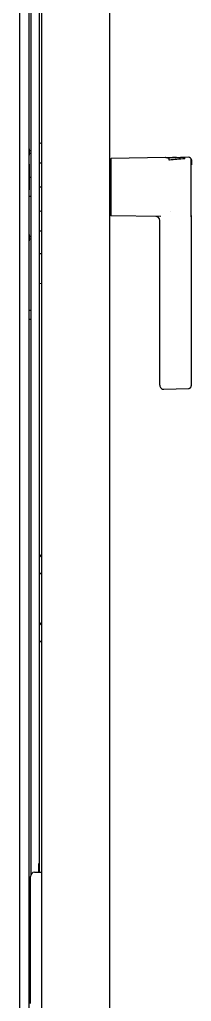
# Model space of a CAD drawing. Header units: millimetres. Extents: x 2482 to 7241, y 2335 to 6851.
# Drawn here: x 7115 to 7241, y 4084 to 4806 of the extents above; entities that cross this region are included whole.
import ezdxf

# ---------------------------------------------------------------- set-up
doc = ezdxf.new("R2010")
doc.units = ezdxf.units.MM
doc.header["$LTSCALE"] = 669.9
doc.layers.get('0').update_dxf_attribs({"linetype": 'CONTINUOUS'})
for name, color, linetype in [('02___PRT_ALL_AXES', 7, 'CONTINUOUS'), ('ASSI', 7, 'CONTINUOUS'), ('GEOM', 7, 'CONTINUOUS')]:
    doc.layers.add(name, color=color, linetype=linetype)

msp = doc.modelspace()

# ---------------------------------------------------------------- linework, layer by layer
at = {"color": 7, "linetype": 'Continuous'}
for p, q in [((7130.97, 5500.37), (7130.97, 3865.37)), ((7180.97, 5500.37), (7180.97, 3865.37)), ((7121.87, 3959.62), (7121.87, 5426.12)), ((7122.06, 4711.2), (7122.08, 4711.2)), ((7122.06, 4709.2), (7122.41, 4709.2)), ((7122.41, 4708.2), (7122.06, 4708.2)), ((7122.41, 4709.63), (7122.41, 4709.7)), ((7122.41, 4707.77), (7122.41, 4707.79)), ((7122.22, 4699.87), (7121.87, 4699.86)), ((7122.08, 4706.2), (7122.06, 4706.2)), ((7122.22, 4680.87), (7122.22, 4699.87)), ((7181.26, 4703.39), (7180.97, 4703.38)), ((7181.77, 4697.51), (7181.77, 4702.89)), ((7182.07, 4703.52), (7182.07, 4662.21)), ((7222.16, 4704.54), (7182.41, 4703.87)), ((7236.17, 4704.77), (7233.28, 4704.72)), ((7236.4, 4703.68), (7236.41, 4704.58)), ((7181.77, 4696.29), (7181.77, 4669.45)), ((7123.47, 4689.87), (7122.22, 4689.87)), ((7121.87, 4680.9), (7122.22, 4680.87)), ((7130.72, 4682.87), (7130.43, 4682.87)), ((7123.47, 4675.87), (7121.87, 4675.87)), ((7181.77, 4668.22), (7181.77, 4662.85)), ((7180.97, 4662.35), (7181.26, 4662.35)), ((7218.81, 4661.26), (7182.41, 4661.86)), ((7218.05, 4537.23), (7218.05, 4658.32)), ((7122.06, 4648.2), (7122.08, 4648.2)), ((7122.06, 4646.2), (7122.41, 4646.2)), ((7122.41, 4645.2), (7122.06, 4645.2)), ((7122.08, 4643.2), (7122.06, 4643.2)), ((7122.41, 4646.63), (7122.41, 4646.7)), ((7122.41, 4644.77), (7122.41, 4644.79)), ((7121.87, 4607.37), (7121.96, 4607.37)), ((7121.96, 4606.37), (7121.87, 4606.37)), ((7121.97, 4606.3), (7121.96, 4606.37)), ((7121.97, 4607.44), (7121.97, 4607.46)), ((7121.87, 4537.37), (7121.96, 4537.37)), ((7121.96, 4536.37), (7121.87, 4536.37)), ((7121.97, 4536.3), (7121.96, 4536.37)), ((7121.97, 4537.44), (7121.97, 4537.46))]:
    msp.add_line(p, q, dxfattribs=at)
for centre, radius, start, end in [((7115.47, 4708.9), 7, 19.18209, 23.86313), ((7115.45, 4708.89), 7.01, 17.69488, 19.25902), ((7114.91, 4708.7), 7.17, 1.32939, 3.99594), ((7114.91, 4708.7), 7.17, 356.00406, 358.67061), ((7114.89, 4708.7), 7.18, 358.66967, 1.33033), ((7115.44, 4708.89), 7.01, 16.13811, 17.69478), ((7115.44, 4708.51), 7.01, 342.30522, 343.86189), ((7115.44, 4708.88), 7.02, 15.85444, 16.1382), ((7115.44, 4708.51), 7.02, 343.8618, 344.14556), ((7115.43, 4708.88), 7.02, 14.58157, 15.85431), ((7115.43, 4708.51), 7.02, 344.14569, 345.41843), ((7115.43, 4708.88), 7.03, 14.01369, 14.58162), ((7115.43, 4708.51), 7.03, 345.41838, 345.98631), ((7115.42, 4708.88), 7.04, 13.01866, 14.01362), ((7115.42, 4708.52), 7.04, 345.98638, 346.98134), ((7115.41, 4708.88), 7.04, 12.287, 13.01866), ((7115.41, 4708.52), 7.04, 346.98134, 347.713), ((7115.4, 4708.87), 7.05, 11.44546, 12.28698), ((7115.4, 4708.52), 7.05, 347.71302, 348.55454), ((7115.39, 4708.87), 7.07, 10.59133, 11.44536), ((7115.39, 4708.52), 7.07, 348.55464, 349.40867), ((7115.37, 4708.87), 7.09, 9.86839, 10.59138), ((7115.37, 4708.53), 7.09, 349.40862, 350.13161), ((7115.35, 4708.86), 7.11, 8.85377, 9.86809), ((7115.35, 4708.53), 7.11, 350.13191, 351.14623), ((7115.32, 4708.86), 7.14, 8.29808, 8.85405), ((7115.32, 4708.53), 7.14, 351.14595, 351.70192), ((7115.26, 4708.85), 7.19, 6.74647, 8.2965), ((7115.26, 4708.54), 7.19, 351.70349, 353.25353), ((7118.2, 4709.45), 4.21, 2.11565, 2.42479), ((7118.18, 4709.45), 4.24, 1.47673, 2.11535), ((7118.16, 4709.45), 4.26, 1.09105, 1.47704), ((7118.14, 4709.45), 4.27, 0.53586, 1.09096), ((7118.13, 4709.45), 4.28, 0.10292, 0.53602), ((7118.13, 4709.45), 4.28, 359.59321, 0.10291), ((7118.14, 4709.45), 4.27, 359.10772, 359.59333), ((7118.15, 4709.45), 4.26, 358.63614, 359.10771), ((7118.17, 4709.45), 4.24, 358.05157, 358.63635), ((7118.19, 4709.45), 4.22, 357.64871, 358.05141), ((7118.23, 4709.44), 4.18, 356.6155, 357.64984), ((7118.23, 4707.95), 4.18, 2.35017, 3.38449), ((7118.19, 4707.95), 4.22, 1.94857, 2.3513), ((7118.17, 4707.95), 4.24, 1.36368, 1.94839), ((7118.15, 4707.95), 4.26, 0.89225, 1.36389), ((7118.14, 4707.95), 4.27, 0.40671, 0.89224), ((7118.13, 4707.95), 4.28, 359.46402, 0.40683), ((7118.14, 4707.95), 4.27, 358.90901, 359.46417), ((7118.16, 4707.95), 4.26, 358.52298, 358.90893), ((7118.18, 4707.95), 4.24, 357.88464, 358.52329), ((7118.24, 4707.94), 4.18, 356.61533, 357.57623), ((7115.47, 4708.5), 7, 336.13687, 340.81791), ((7115.45, 4708.51), 7.01, 340.74098, 342.30512), ((7181.27, 4702.89), 0.5, 0, 90.5), ((7182.42, 4703.52), 0.35, 90.95484, 180), ((7562.7, 428.41), 4287.7, 94.36458, 94.51678), ((7130.72, 4683.12), 0.25, 270, 360), ((7130.72, 4682.62), 0.25, 0, 90), ((7181.27, 4662.85), 0.5, 269.5, 360), ((7182.42, 4662.21), 0.35, 180.00719, 269.04528), ((7115.47, 4645.9), 7, 19.18209, 23.86313), ((7115.47, 4645.5), 7, 336.13687, 340.81791), ((7115.45, 4645.89), 7.01, 17.69488, 19.25902), ((7114.91, 4645.7), 7.17, 1.32939, 3.99594), ((7114.91, 4645.7), 7.17, 356.00406, 358.67061), ((7115.45, 4645.51), 7.01, 340.74098, 342.30512), ((7114.89, 4645.7), 7.18, 358.66967, 1.33033), ((7115.44, 4645.89), 7.01, 16.13811, 17.69478), ((7115.44, 4645.51), 7.01, 342.30522, 343.86189), ((7115.44, 4645.88), 7.02, 15.85444, 16.1382), ((7115.44, 4645.51), 7.02, 343.8618, 344.14556), ((7115.43, 4645.88), 7.02, 14.58157, 15.85431), ((7115.43, 4645.51), 7.02, 344.14569, 345.41843), ((7115.43, 4645.88), 7.03, 14.01369, 14.58162), ((7115.43, 4645.51), 7.03, 345.41838, 345.98631), ((7115.42, 4645.88), 7.04, 13.01866, 14.01362), ((7115.42, 4645.52), 7.04, 345.98638, 346.98134), ((7115.41, 4645.88), 7.04, 12.287, 13.01866), ((7115.41, 4645.52), 7.04, 346.98134, 347.713), ((7115.4, 4645.87), 7.05, 11.44546, 12.28698), ((7115.4, 4645.52), 7.05, 347.71302, 348.55454), ((7115.39, 4645.87), 7.07, 10.59133, 11.44536), ((7115.39, 4645.52), 7.07, 348.55464, 349.40867), ((7115.37, 4645.87), 7.09, 9.86839, 10.59138), ((7115.37, 4645.53), 7.09, 349.40862, 350.13161), ((7115.35, 4645.86), 7.11, 8.85377, 9.86809), ((7115.35, 4645.53), 7.11, 350.13191, 351.14623), ((7115.32, 4645.86), 7.14, 8.29808, 8.85405), ((7115.32, 4645.53), 7.14, 351.14595, 351.70192), ((7115.26, 4645.85), 7.19, 6.74647, 8.2965), ((7115.26, 4645.54), 7.19, 351.70349, 353.25353), ((7118.2, 4646.45), 4.21, 2.11565, 2.42479), ((7118.18, 4646.45), 4.24, 1.47673, 2.11535), ((7118.16, 4646.45), 4.26, 1.09105, 1.47704), ((7118.14, 4646.45), 4.27, 0.53586, 1.09096), ((7118.13, 4646.45), 4.28, 0.10292, 0.53602), ((7118.13, 4646.45), 4.28, 359.59321, 0.10291), ((7118.14, 4646.45), 4.27, 359.10772, 359.59333), ((7118.15, 4646.45), 4.26, 358.63614, 359.10771), ((7118.17, 4646.45), 4.24, 358.05157, 358.63635), ((7118.19, 4646.45), 4.22, 357.64871, 358.05141), ((7118.23, 4646.44), 4.18, 356.6155, 357.64984), ((7118.23, 4644.95), 4.18, 2.35017, 3.38449), ((7118.19, 4644.95), 4.22, 1.94857, 2.3513), ((7118.17, 4644.95), 4.24, 1.36369, 1.94839), ((7118.15, 4644.95), 4.26, 0.89225, 1.36389), ((7118.14, 4644.95), 4.27, 0.40671, 0.89224), ((7118.13, 4644.95), 4.28, 359.46402, 0.40683), ((7118.14, 4644.95), 4.27, 358.90901, 359.46417), ((7118.16, 4644.95), 4.26, 358.52298, 358.90893), ((7118.18, 4644.95), 4.24, 357.88464, 358.52329), ((7118.24, 4644.94), 4.18, 356.61533, 357.57623), ((7117.42, 4606.71), 4.68, 17.37728, 18.48858), ((7117.42, 4607.03), 4.68, 341.51151, 342.62272), ((7117.44, 4606.71), 4.67, 16.39488, 17.37721), ((7117.44, 4607.02), 4.67, 342.62279, 343.60512), ((7117.47, 4606.72), 4.64, 14.31758, 16.39637), ((7117.47, 4607.01), 4.64, 343.60363, 345.68242), ((7119.97, 4607.61), 2.01, 5.14015, 7.27441), ((7119.97, 4607.62), 2.01, 352.72591, 354.7415), ((7119.97, 4606.12), 2.01, 352.72561, 354.85983), ((7120, 4607.62), 1.98, 4.28564, 5.13722), ((7120.01, 4607.62), 1.97, 3.02327, 4.28605), ((7120.01, 4607.62), 1.97, 355.39839, 356.78335), ((7119.99, 4606.12), 1.98, 4.60089, 5.25577), ((7120.01, 4606.12), 1.97, 3.21662, 4.60163), ((7120.01, 4606.12), 1.97, 355.71401, 356.97666), ((7120, 4606.12), 1.98, 354.86273, 355.7144), ((7120.02, 4607.62), 1.96, 1.9964, 3.02281), ((7120.03, 4607.62), 1.95, 0.92609, 1.9964), ((7120.03, 4607.62), 1.95, 358.84585, 0.92584), ((7120.02, 4607.62), 1.96, 357.62334, 358.84551), ((7120.02, 4607.62), 1.96, 356.78408, 357.62353), ((7120.02, 4606.12), 1.96, 2.37651, 3.21588), ((7120.02, 4606.12), 1.95, 1.15443, 2.37672), ((7120.03, 4606.12), 1.95, 359.07408, 1.15408), ((7120.02, 4606.12), 1.95, 358.00368, 359.07383), ((7120.02, 4606.12), 1.96, 356.97713, 358.00368), ((7117.42, 4536.71), 4.68, 17.37728, 18.48858), ((7117.42, 4537.03), 4.68, 341.51151, 342.62272), ((7117.44, 4536.71), 4.67, 16.39488, 17.37721), ((7117.44, 4537.02), 4.67, 342.62279, 343.60512), ((7117.47, 4536.72), 4.64, 14.31758, 16.39637), ((7117.47, 4537.01), 4.64, 343.60363, 345.68242), ((7119.97, 4537.61), 2.01, 5.14015, 7.27441), ((7119.97, 4537.62), 2.01, 352.72591, 354.7415), ((7119.97, 4536.12), 2.01, 352.72561, 354.85983), ((7120, 4537.62), 1.98, 4.28564, 5.13722), ((7120.01, 4537.62), 1.97, 3.02327, 4.28605), ((7120.01, 4537.62), 1.97, 355.39839, 356.78335), ((7119.99, 4536.12), 1.98, 4.60089, 5.25577), ((7120.01, 4536.12), 1.97, 3.21662, 4.60163), ((7120.01, 4536.12), 1.97, 355.71401, 356.97666), ((7120, 4536.12), 1.98, 354.86273, 355.7144), ((7120.02, 4537.62), 1.96, 1.9964, 3.02281), ((7120.03, 4537.62), 1.95, 0.92609, 1.9964), ((7120.03, 4537.62), 1.95, 358.84585, 0.92584), ((7120.02, 4537.62), 1.96, 357.62334, 358.84551), ((7120.02, 4537.62), 1.96, 356.78408, 357.62353), ((7120.02, 4536.12), 1.96, 2.37651, 3.21588), ((7120.02, 4536.12), 1.95, 1.15443, 2.37672), ((7120.03, 4536.12), 1.95, 359.07408, 1.15408), ((7120.02, 4536.12), 1.95, 358.00368, 359.07383), ((7120.02, 4536.12), 1.96, 356.97713, 358.00368)]:
    msp.add_arc(centre, radius, start, end, dxfattribs=at)
msp.add_open_spline([(7236.69, 4704.78), (7236.61, 4704.78), (7236.5, 4704.7), (7236.43, 4704.61), (7236.41, 4704.58)], degree=3, knots=[0, 0, 0, 0, 0.677745, 1, 1, 1, 1], dxfattribs=at)
at = {"layer": '02___PRT_ALL_AXES', "color": 7, "linetype": 'Continuous'}
for p, q in [((7123.47, 4689.87), (7122.22, 4689.87)), ((7123.47, 4675.87), (7121.87, 4675.87))]:
    msp.add_line(p, q, dxfattribs=at)
at = {"layer": 'ASSI', "color": 7, "linetype": 'Continuous'}
for p, q in [((7130.97, 4715.37), (7130.83, 4715.37)), ((7130.97, 4700.37), (7130.83, 4700.37)), ((7182.07, 4697.77), (7181.77, 4697.77)), ((7182.07, 4693.77), (7181.77, 4693.77)), ((7182.07, 4671.96), (7181.77, 4671.96)), ((7130.97, 4665.37), (7130.83, 4665.37)), ((7182.07, 4667.96), (7181.77, 4667.96)), ((7130.97, 4650.37), (7130.83, 4650.37)), ((7123.47, 4592.12), (7121.87, 4592.12)), ((7123.47, 4585.62), (7121.87, 4585.62))]:
    msp.add_line(p, q, dxfattribs=at)
for centre, start, end in [((7140.12, 4405.37), 150.13668, 152.54013), ((7140.12, 4405.37), 207.45616, 209.86331), ((7140.12, 4355.37), 150.13668, 152.54013), ((7140.12, 4355.37), 207.45616, 209.86331)]:
    msp.add_arc(centre, 12, start, end, dxfattribs=at)
at = {"layer": 'GEOM', "linetype": 'Continuous'}
msp.add_line((7114.97, 5499.77), (7114.97, 3837.47), dxfattribs=at)
at = {"layer": 'GEOM', "color": 7, "linetype": 'Continuous'}
for p, q in [((7123.47, 4177.62), (7123.47, 5374.31)), ((7129.47, 4179.07), (7129.47, 5342.37)), ((7130.83, 4700.37), (7130.97, 4700.37)), ((7222.67, 4704.54), (7227.3, 4704.62)), ((7225.04, 4702.8), (7225.04, 4703.52)), ((7225.09, 4702.8), (7225.1, 4703.24)), ((7227.7, 4704.63), (7229.89, 4704.66)), ((7230.36, 4704.67), (7233.28, 4704.72)), ((7239.21, 4704.82), (7236.17, 4704.77)), ((7239.24, 4704.82), (7239.23, 4704.82)), ((7241.24, 4661.92), (7241.24, 4699.25)), ((7241.25, 4699.25), (7241.25, 4702.82)), ((7241.3, 4701.87), (7241.25, 4701.87)), ((7241.28, 4702.87), (7241.3, 4701.87)), ((7241.3, 4701.87), (7241.28, 4699.36)), ((7130.43, 4682.87), (7129.47, 4682.87)), ((7225.79, 4665.13), (7225.8, 4665.23)), ((7218.81, 4661.26), (7182.41, 4661.86)), ((7241.24, 4661.92), (7241.24, 4661.06)), ((7241.24, 4661.06), (7241.24, 4537.86)), ((7241.25, 4661.06), (7241.25, 4661.92)), ((7130.83, 4650.37), (7130.97, 4650.37)), ((7130.97, 4633.87), (7129.47, 4633.84)), ((7130.97, 4611.87), (7129.47, 4611.89)), ((7241.27, 4541.12), (7241.27, 4536.87)), ((7221.15, 4534.23), (7239.31, 4534.87)), ((7239.34, 4534.87), (7239.34, 4534.87)), ((7239.34, 4534.87), (7239.34, 4534.87)), ((7129.47, 4185.37), (7128.97, 4185.37)), ((7128.97, 4185.37), (7128.97, 4179.07)), ((7122.97, 4082.57), (7122.97, 4176.07)), ((7125.97, 4179.07), (7130.97, 4179.07))]:
    msp.add_line(p, q, dxfattribs=at)
msp.add_lwpolyline([(7236.31, 4704.76), (7236.25, 4704.77), (7236.17, 4704.77)], dxfattribs=at)
for centre, radius, start, end in [((7222.13, 4698.89), 5.65, 82.79391, 84.60749), ((7236.24, 4704.4), 0.372, 47.78417, 53.4858), ((7239.28, 4702.82), 2, 1.5, 90.95484), ((7182.27, 4698.32), 0.5, 180, 246.31929), ((7182.27, 4667.42), 0.5, 113.68071, 180), ((7215.05, 4658.32), 3, 0, 89.04516), ((7221.05, 4537.23), 3, 180, 272), ((7239.24, 4536.84), 1.97, 272.0002, 272.70435), ((7239.24, 4536.87), 2, 272.70027, 359.99402), ((7239.26, 4536.88), 2.01, 272.05592, 288.07307), ((7239.27, 4536.87), 2, 272, 360), ((7239.27, 4536.86), 1.99, 288.10366, 295.06337), ((7239.26, 4536.87), 2, 295.0695, 305.18922), ((7239.27, 4536.86), 2, 305.21149, 312.38121), ((7239.26, 4536.87), 2.01, 312.38407, 322.24654), ((7239.27, 4536.86), 2, 322.26506, 329.56275), ((7239.26, 4536.87), 2, 329.57063, 339.35948), ((7239.27, 4536.86), 1.99, 339.38124, 346.744), ((7239.25, 4536.87), 2.01, 346.74148, 359.95564), ((7132.35, 4409.83), 3.04, 116.97817, 150.18704), ((7132.35, 4359.83), 3.04, 116.97817, 150.18704), ((7125.97, 4176.07), 3, 90, 180)]:
    msp.add_arc(centre, radius, start, end, dxfattribs=at)
msp.add_ellipse((7239.25, 4702.82), major_axis=(2, 0.03), ratio=0.999998, start_param=-0.016665, end_param=1.570796, dxfattribs=at)
for points in [[(7129.47, 4715.04), (7129.88, 4715.25), (7130.36, 4715.37), (7130.83, 4715.37)], [(7130.83, 4700.37), (7130.36, 4700.37), (7129.88, 4700.48), (7129.46, 4700.7)], [(7222.66, 4704.52), (7222.49, 4704.53), (7222.32, 4704.54), (7222.16, 4704.54)], [(7230.36, 4704.67), (7230.2, 4704.67), (7230.05, 4704.66), (7229.89, 4704.66)], [(7236.31, 4704.76), (7236.36, 4704.75), (7236.42, 4704.73), (7236.46, 4704.7)], [(7129.47, 4665.04), (7129.88, 4665.25), (7130.36, 4665.37), (7130.83, 4665.37)], [(7130.83, 4650.37), (7130.36, 4650.37), (7129.88, 4650.48), (7129.46, 4650.7)]]:
    msp.add_open_spline(points, degree=3, dxfattribs=at)
for points, knots in [([(7224.51, 4704.1), (7224.36, 4704.14), (7223.82, 4704.31), (7223.25, 4704.44), (7222.84, 4704.5)], [0, 0, 0, 0, 0.26836, 1, 1, 1, 1]), ([(7225.04, 4703.52), (7225.03, 4703.71), (7224.84, 4703.98), (7224.59, 4704.07), (7224.51, 4704.1)], [0, 0, 0, 0, 0.689009, 1, 1, 1, 1]), ([(7229.89, 4704.66), (7229.43, 4704.64), (7228.57, 4704.61), (7227.7, 4704.63), (7227.3, 4704.62)], [0, 0, 0, 0, 0.534129, 1, 1, 1, 1]), ([(7130.96, 4398.2), (7130.83, 4398.26), (7130.33, 4398.57), (7129.92, 4399.02), (7129.71, 4399.39)], [0, 0, 0, 0, 0.253558, 1, 1, 1, 1]), ([(7130.96, 4348.2), (7130.83, 4348.26), (7130.33, 4348.57), (7129.92, 4349.02), (7129.71, 4349.39)], [0, 0, 0, 0, 0.253558, 1, 1, 1, 1])]:
    msp.add_open_spline(points, degree=3, knots=knots, dxfattribs=at)

doc.saveas('drawing.dxf')
